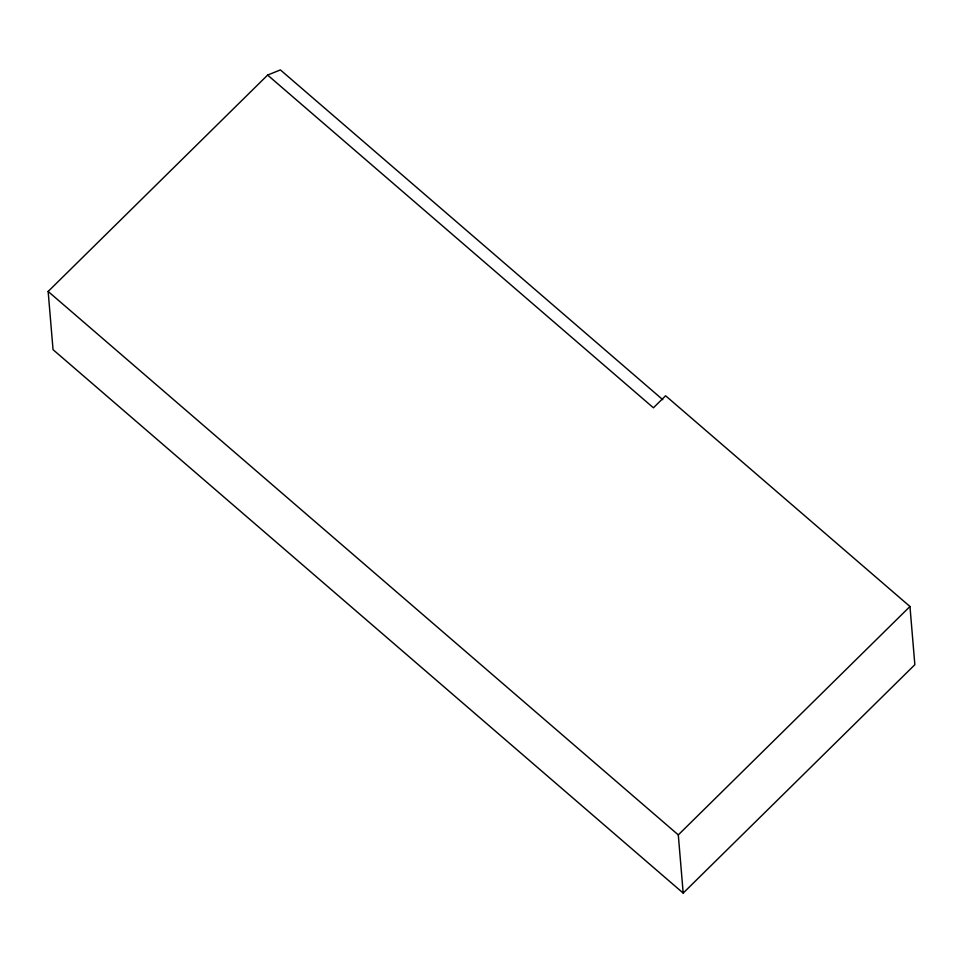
<?xml version="1.0" encoding="UTF-8"?>
<svg xmlns="http://www.w3.org/2000/svg" width="963" height="963" viewBox="0 0 963 963"><rect width="100%" height="100%" fill="white"/><g stroke="black" fill="none" stroke-linecap="round" stroke-linejoin="round"><path stroke-width="1.44" d="M267.618 75.078L653.42 407.794L665.614 395.781L909.963 606.497L914.85 664.699L683.188 893.086L53.037 349.653L48.15 291.452L267.618 75.078L280.389 69.914L662.773 399.681M683.188 893.086L678.301 834.897L909.963 606.497M48.15 291.452L678.301 834.897"/></g></svg>
